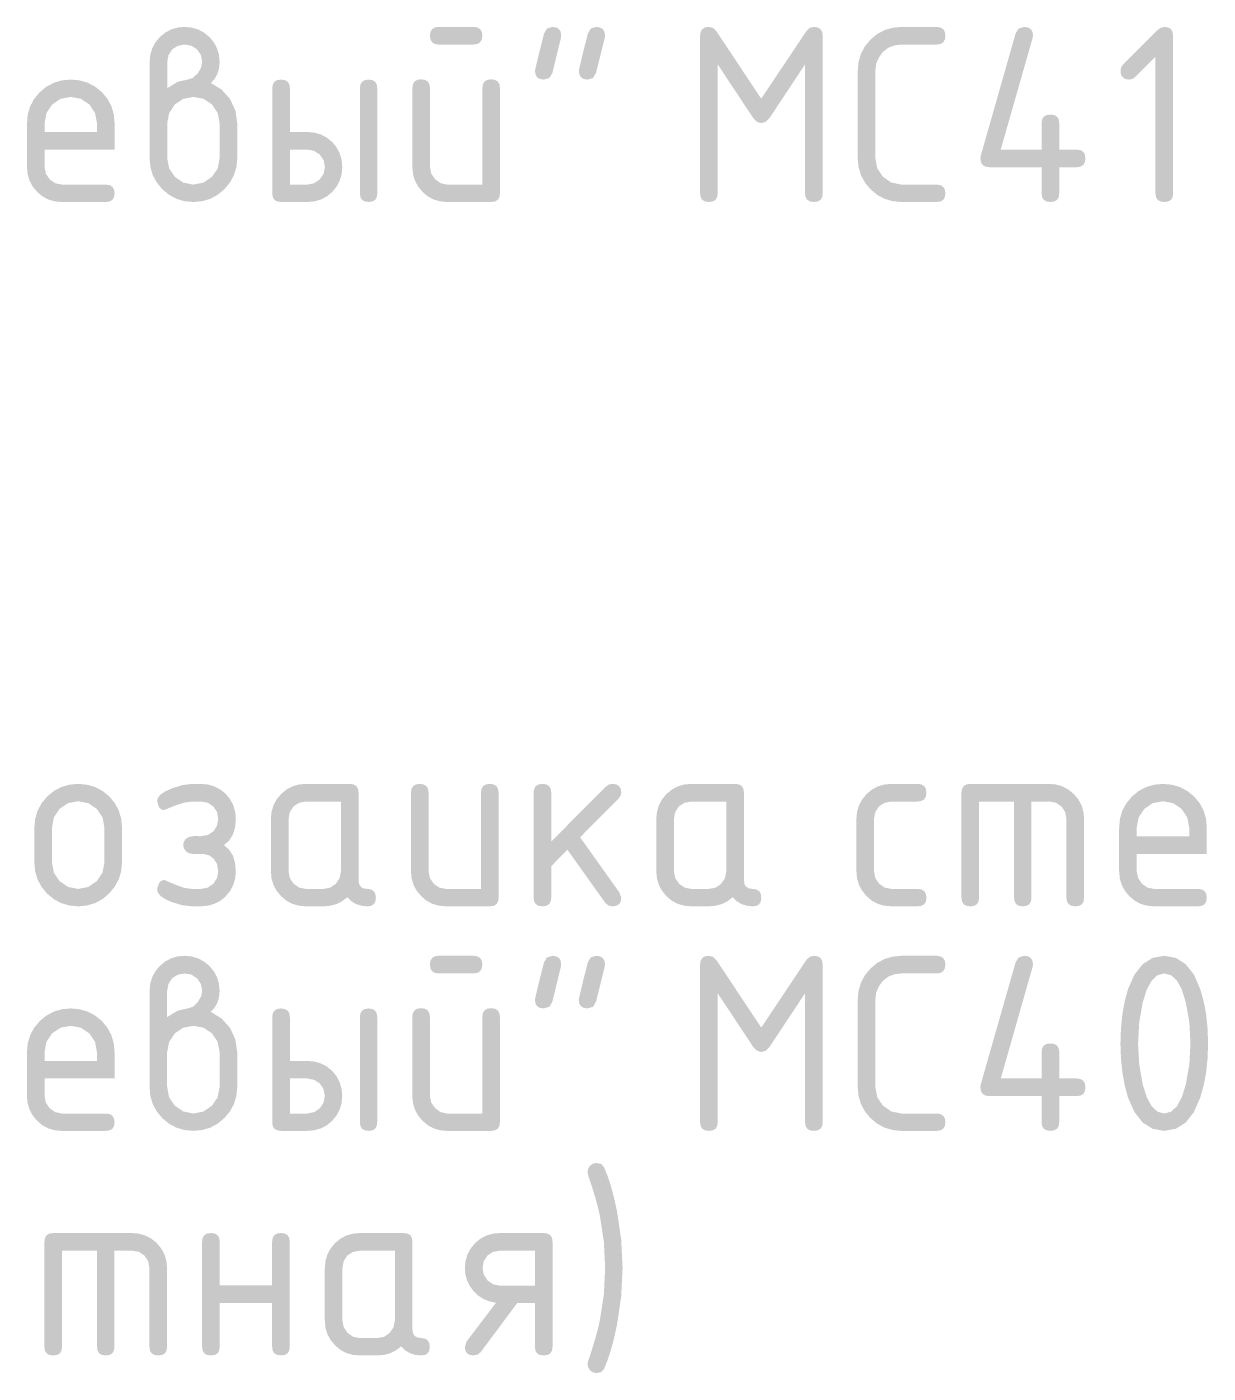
# Model space of a CAD drawing. Header units: millimetres. Extents: x -546 to 1681, y -650 to 1730.
# Drawn here: x 1016.99 to 1037.42, y 690 to 713.27 of the extents above; entities that cross this region are included whole.
import ezdxf

# ---------------------------------------------------------------- set-up
doc = ezdxf.new("R2010")
doc.units = ezdxf.units.MM

msp = doc.modelspace()

# ---------------------------------------------------------------- hatches: boundary and pattern name
h = msp.add_hatch(color=7)
h.paths.add_polyline_path([(1019.418, 712.214), (1019.602, 712.325), (1019.77, 712.362), (1019.861, 712.39), (1019.944, 712.468), (1020.004, 712.568), (1020.023, 712.667), (1020.001, 712.785), (1019.935, 712.883), (1019.836, 712.948), (1019.719, 712.968), (1019.601, 712.946), (1019.503, 712.883), (1019.44, 712.785), (1019.418, 712.667)])
h.paths.add_polyline_path([(1020.172, 712.303), (1020.36, 712.189), (1020.506, 712.024), (1020.598, 711.824), (1020.629, 711.609), (1020.629, 710.999), (1020.615, 710.849), (1020.572, 710.709), (1020.502, 710.581), (1020.405, 710.466), (1020.29, 710.369), (1020.162, 710.3), (1020.022, 710.259), (1019.871, 710.246), (1019.719, 710.259), (1019.579, 710.3), (1019.45, 710.369), (1019.334, 710.466), (1019.237, 710.583), (1019.168, 710.71), (1019.127, 710.849), (1019.113, 710.999), (1019.113, 712.667), (1019.125, 712.789), (1019.158, 712.902), (1019.214, 713.005), (1019.291, 713.099), (1019.384, 713.174), (1019.486, 713.229), (1019.597, 713.262), (1019.719, 713.273), (1019.841, 713.261), (1019.954, 713.228), (1020.057, 713.173), (1020.151, 713.095), (1020.226, 713.004), (1020.28, 712.902), (1020.313, 712.789), (1020.324, 712.667), (1020.315, 712.559), (1020.286, 712.461), (1020.239, 712.376)])
h.paths.add_polyline_path([(1020.324, 711.004), (1020.324, 711.609), (1020.292, 711.783), (1020.193, 711.931), (1020.046, 712.03), (1019.871, 712.062), (1019.696, 712.03), (1019.549, 711.931), (1019.451, 711.783), (1019.418, 711.609), (1019.418, 711.004), (1019.451, 710.827), (1019.549, 710.682), (1019.696, 710.581), (1019.871, 710.546), (1020.046, 710.581), (1020.193, 710.682), (1020.292, 710.828)])
h = msp.add_hatch(color=7)
h.paths.add_polyline_path([(1025.173, 712.214), (1025.173, 710.394), (1025.164, 710.328), (1025.135, 710.282), (1025.087, 710.255), (1025.021, 710.246), (1024.263, 710.246), (1024.141, 710.256), (1024.028, 710.288), (1023.927, 710.342), (1023.835, 710.419), (1023.758, 710.513), (1023.702, 710.616), (1023.669, 710.729), (1023.657, 710.851), (1023.657, 712.214), (1023.667, 712.281), (1023.696, 712.329), (1023.743, 712.357), (1023.81, 712.367), (1023.877, 712.357), (1023.924, 712.329), (1023.953, 712.281), (1023.962, 712.214), (1023.962, 710.851), (1023.985, 710.736), (1024.052, 710.639), (1024.149, 710.569), (1024.263, 710.546), (1024.868, 710.546), (1024.868, 712.214), (1024.878, 712.281), (1024.907, 712.329), (1024.954, 712.357), (1025.021, 712.367), (1025.087, 712.357), (1025.135, 712.329), (1025.164, 712.281)])
h.paths.add_polyline_path([(1024.716, 712.968), (1024.111, 712.968), (1024.046, 712.977), (1024, 713.006), (1023.972, 713.054), (1023.962, 713.12), (1023.972, 713.187), (1024, 713.234), (1024.046, 713.263), (1024.111, 713.273), (1024.716, 713.273), (1024.783, 713.263), (1024.83, 713.234), (1024.859, 713.187), (1024.868, 713.12), (1024.859, 713.054), (1024.83, 713.006), (1024.783, 712.977)])
h = msp.add_hatch(color=7)
h.paths.add_polyline_path([(1026.084, 713.273), (1026.148, 713.263), (1026.195, 713.235), (1026.223, 713.189), (1026.232, 713.124), (1026.228, 713.086), (1026.08, 712.477), (1026.028, 712.391), (1025.932, 712.362), (1025.865, 712.372), (1025.817, 712.401), (1025.789, 712.448), (1025.779, 712.515), (1025.789, 712.562), (1025.818, 712.686), (1025.867, 712.885), (1025.936, 713.158), (1025.986, 713.244)])
h.paths.add_polyline_path([(1026.837, 713.273), (1026.904, 713.263), (1026.952, 713.235), (1026.981, 713.189), (1026.99, 713.124), (1026.986, 713.082), (1026.834, 712.477), (1026.784, 712.391), (1026.689, 712.362), (1026.623, 712.372), (1026.575, 712.401), (1026.547, 712.448), (1026.537, 712.515), (1026.547, 712.562), (1026.576, 712.686), (1026.624, 712.885), (1026.694, 713.158), (1026.743, 713.244)])
h = msp.add_hatch(color=7)
h.dxf.hatch_style = 2
h.paths.add_polyline_path([(1030.603, 713.273), (1030.669, 713.263), (1030.717, 713.234), (1030.746, 713.187), (1030.755, 713.12), (1030.755, 710.394), (1030.746, 710.328), (1030.717, 710.282), (1030.669, 710.255), (1030.603, 710.246), (1030.536, 710.255), (1030.488, 710.282), (1030.46, 710.328), (1030.45, 710.394), (1030.45, 712.625), (1029.836, 711.698), (1029.769, 711.631), (1029.692, 711.609), (1029.62, 711.631), (1029.553, 711.698), (1028.939, 712.625), (1028.939, 710.394), (1028.929, 710.328), (1028.901, 710.282), (1028.853, 710.255), (1028.787, 710.246), (1028.72, 710.255), (1028.672, 710.282), (1028.644, 710.328), (1028.634, 710.394), (1028.634, 713.12), (1028.644, 713.187), (1028.672, 713.234), (1028.72, 713.263), (1028.787, 713.273), (1028.86, 713.254), (1028.918, 713.196), (1029.692, 712.032), (1030.476, 713.205), (1030.53, 713.256)])
h = msp.add_hatch(color=7)
h.dxf.hatch_style = 2
h.paths.add_polyline_path([(1032.725, 713.273), (1032.792, 713.263), (1032.839, 713.234), (1032.868, 713.187), (1032.877, 713.12), (1032.868, 713.054), (1032.839, 713.006), (1032.792, 712.977), (1032.725, 712.968), (1032.119, 712.968), (1031.997, 712.954), (1031.891, 712.913), (1031.8, 712.843), (1031.726, 712.743), (1031.68, 712.635), (1031.666, 712.515), (1031.666, 711.004), (1031.699, 710.828), (1031.797, 710.682), (1031.944, 710.581), (1032.119, 710.546), (1032.725, 710.546), (1032.792, 710.537), (1032.839, 710.508), (1032.868, 710.461), (1032.877, 710.394), (1032.868, 710.328), (1032.839, 710.282), (1032.792, 710.255), (1032.725, 710.246), (1032.119, 710.246), (1031.967, 710.259), (1031.827, 710.3), (1031.698, 710.369), (1031.582, 710.466), (1031.485, 710.583), (1031.416, 710.71), (1031.375, 710.849), (1031.361, 710.999), (1031.361, 712.515), (1031.375, 712.667), (1031.416, 712.807), (1031.485, 712.936), (1031.582, 713.053), (1031.698, 713.15), (1031.827, 713.218), (1031.967, 713.259), (1032.119, 713.273)])
h = msp.add_hatch(color=7)
h.dxf.hatch_style = 2
h.paths.add_polyline_path([(1033.483, 710.999), (1033.488, 711.042), (1034.093, 713.163), (1034.146, 713.245), (1034.241, 713.273), (1034.308, 713.263), (1034.355, 713.234), (1034.384, 713.187), (1034.393, 713.12), (1034.385, 713.078), (1033.835, 711.152), (1034.541, 711.152), (1034.541, 711.609), (1034.551, 711.675), (1034.58, 711.721), (1034.627, 711.748), (1034.694, 711.757), (1034.761, 711.748), (1034.808, 711.721), (1034.837, 711.675), (1034.846, 711.609), (1034.846, 711.152), (1035.151, 711.152), (1035.215, 711.142), (1035.262, 711.114), (1035.29, 711.066), (1035.299, 710.999), (1035.29, 710.933), (1035.262, 710.885), (1035.215, 710.857), (1035.151, 710.847), (1034.846, 710.847), (1034.846, 710.394), (1034.837, 710.328), (1034.808, 710.282), (1034.761, 710.255), (1034.694, 710.246), (1034.627, 710.255), (1034.58, 710.282), (1034.551, 710.328), (1034.541, 710.394), (1034.541, 710.847), (1033.636, 710.847), (1033.569, 710.857), (1033.521, 710.885), (1033.493, 710.933)])
h = msp.add_hatch(color=7)
h.dxf.hatch_style = 2
h.paths.add_polyline_path([(1036.511, 712.756), (1036.164, 712.409), (1036.116, 712.375), (1036.058, 712.362), (1035.991, 712.372), (1035.944, 712.401), (1035.915, 712.448), (1035.906, 712.515), (1035.916, 712.572), (1035.948, 712.62), (1036.541, 713.214), (1036.602, 713.257), (1036.663, 713.273), (1036.73, 713.263), (1036.778, 713.234), (1036.806, 713.187), (1036.816, 713.12), (1036.816, 710.394), (1036.806, 710.328), (1036.778, 710.282), (1036.73, 710.255), (1036.663, 710.246), (1036.597, 710.255), (1036.549, 710.282), (1036.521, 710.328), (1036.511, 710.394)])
h = msp.add_hatch(color=7)
h.paths.add_polyline_path([(1017.75, 712.062), (1017.575, 712.03), (1017.428, 711.931), (1017.329, 711.784), (1017.297, 711.609), (1017.297, 711.456), (1018.203, 711.456), (1018.203, 711.609), (1018.17, 711.784), (1018.072, 711.931), (1017.925, 712.03)])
h.paths.add_polyline_path([(1017.297, 711.152), (1017.297, 710.851), (1017.319, 710.735), (1017.386, 710.636), (1017.484, 710.569), (1017.597, 710.546), (1018.355, 710.546), (1018.422, 710.537), (1018.469, 710.508), (1018.498, 710.461), (1018.508, 710.394), (1018.498, 710.328), (1018.469, 710.282), (1018.422, 710.255), (1018.355, 710.246), (1017.597, 710.246), (1017.475, 710.256), (1017.363, 710.288), (1017.261, 710.342), (1017.17, 710.419), (1017.092, 710.512), (1017.036, 710.615), (1017.003, 710.727), (1016.992, 710.851), (1016.992, 711.605), (1017.005, 711.757), (1017.046, 711.897), (1017.115, 712.026), (1017.212, 712.143), (1017.329, 712.239), (1017.457, 712.308), (1017.597, 712.349), (1017.75, 712.362), (1017.902, 712.349), (1018.042, 712.308), (1018.171, 712.241), (1018.287, 712.146), (1018.384, 712.03), (1018.453, 711.902), (1018.494, 711.761), (1018.508, 711.609), (1018.508, 711.152)])
h = msp.add_hatch(color=7)
h.paths.add_polyline_path([(1022.446, 710.851), (1022.435, 710.729), (1022.402, 710.616), (1022.348, 710.513), (1022.272, 710.419), (1022.179, 710.342), (1022.076, 710.288), (1021.963, 710.256), (1021.841, 710.246), (1021.388, 710.246), (1021.321, 710.255), (1021.273, 710.282), (1021.245, 710.328), (1021.235, 710.394), (1021.235, 712.214), (1021.245, 712.279), (1021.273, 712.325), (1021.321, 712.353), (1021.388, 712.362), (1021.454, 712.353), (1021.502, 712.325), (1021.53, 712.279), (1021.54, 712.214), (1021.54, 711.456), (1021.841, 711.456), (1021.963, 711.445), (1022.076, 711.413), (1022.179, 711.358), (1022.272, 711.283), (1022.348, 711.189), (1022.402, 711.086), (1022.435, 710.973)])
h.paths.add_polyline_path([(1022.145, 710.851), (1022.123, 710.969), (1022.056, 711.067), (1021.958, 711.13), (1021.841, 711.152), (1021.54, 711.152), (1021.54, 710.546), (1021.841, 710.546), (1021.958, 710.569), (1022.056, 710.636), (1022.123, 710.734)])
h.paths.add_polyline_path([(1022.751, 712.214), (1022.76, 712.279), (1022.789, 712.325), (1022.836, 712.353), (1022.903, 712.362), (1022.967, 712.353), (1023.014, 712.325), (1023.042, 712.279), (1023.051, 712.214), (1023.051, 710.394), (1023.042, 710.328), (1023.014, 710.282), (1022.967, 710.255), (1022.903, 710.246), (1022.836, 710.255), (1022.789, 710.282), (1022.76, 710.328), (1022.751, 710.394)])
h = msp.add_hatch(color=7)
h.paths.add_polyline_path([(1017.12, 698.823), (1017.12, 699.428), (1017.134, 699.581), (1017.175, 699.721), (1017.243, 699.849), (1017.34, 699.966), (1017.457, 700.063), (1017.585, 700.131), (1017.725, 700.172), (1017.878, 700.186), (1018.03, 700.172), (1018.171, 700.132), (1018.299, 700.064), (1018.415, 699.97), (1018.512, 699.853), (1018.581, 699.725), (1018.622, 699.583), (1018.636, 699.428), (1018.636, 698.823), (1018.621, 698.673), (1018.579, 698.534), (1018.509, 698.406), (1018.411, 698.289), (1018.297, 698.193), (1018.168, 698.124), (1018.028, 698.083), (1017.878, 698.069), (1017.725, 698.083), (1017.585, 698.124), (1017.457, 698.193), (1017.34, 698.289), (1017.243, 698.406), (1017.175, 698.534), (1017.134, 698.673)])
h.paths.add_polyline_path([(1018.331, 698.827), (1018.331, 699.432), (1018.299, 699.606), (1018.2, 699.754), (1018.053, 699.853), (1017.878, 699.886), (1017.703, 699.853), (1017.556, 699.754), (1017.457, 699.606), (1017.425, 699.432), (1017.425, 698.827), (1017.457, 698.65), (1017.556, 698.505), (1017.703, 698.404), (1017.878, 698.37), (1018.053, 698.404), (1018.2, 698.505), (1018.299, 698.652)])
h = msp.add_hatch(color=7)
h.dxf.hatch_style = 2
h.paths.add_polyline_path([(1020.3, 698.675), (1020.28, 698.8), (1020.22, 698.895), (1020.144, 698.949), (1020.042, 698.976), (1019.847, 698.976), (1019.785, 698.991), (1019.742, 699.022), (1019.707, 699.07), (1019.695, 699.128), (1019.707, 699.189), (1019.742, 699.238), (1019.801, 699.272), (1019.889, 699.284), (1019.936, 699.284), (1019.987, 699.28), (1020.121, 699.302), (1020.22, 699.369), (1020.28, 699.464), (1020.3, 699.581), (1020.28, 699.698), (1020.216, 699.796), (1020.117, 699.861), (1020, 699.881), (1019.847, 699.881), (1019.707, 699.862), (1019.538, 699.805), (1019.457, 699.772), (1019.4, 699.748), (1019.366, 699.734), (1019.314, 699.742), (1019.276, 699.784), (1019.242, 699.889), (1019.258, 699.948), (1019.305, 700.004), (1019.383, 700.056), (1019.491, 700.105), (1019.682, 700.166), (1019.847, 700.186), (1020, 700.186), (1020.122, 700.175), (1020.234, 700.142), (1020.338, 700.088), (1020.431, 700.012), (1020.507, 699.919), (1020.561, 699.816), (1020.594, 699.703), (1020.605, 699.581), (1020.592, 699.433), (1020.554, 699.308), (1020.489, 699.206), (1020.398, 699.128), (1020.489, 699.049), (1020.554, 698.947), (1020.592, 698.822), (1020.605, 698.675), (1020.594, 698.552), (1020.561, 698.44), (1020.507, 698.337), (1020.431, 698.243), (1020.338, 698.166), (1020.234, 698.112), (1020.122, 698.08), (1020, 698.069), (1019.847, 698.069), (1019.678, 698.088), (1019.488, 698.145), (1019.379, 698.195), (1019.303, 698.248), (1019.257, 698.305), (1019.242, 698.366), (1019.276, 698.472), (1019.315, 698.512), (1019.36, 698.526), (1019.374, 698.522), (1019.409, 698.507), (1019.465, 698.483), (1019.543, 698.45), (1019.708, 698.389), (1019.847, 698.37), (1020, 698.37), (1020.117, 698.392), (1020.216, 698.459), (1020.279, 698.557)])
h = msp.add_hatch(color=7)
h.paths.add_polyline_path([(1022.422, 699.881), (1021.817, 699.881), (1021.699, 699.859), (1021.601, 699.796), (1021.538, 699.698), (1021.516, 699.581), (1021.516, 698.675), (1021.538, 698.559), (1021.605, 698.459), (1021.703, 698.392), (1021.817, 698.37), (1022.121, 698.37), (1022.237, 698.392), (1022.333, 698.459), (1022.4, 698.557), (1022.422, 698.675)])
h.paths.add_polyline_path([(1023.027, 698.218), (1023.018, 698.151), (1022.99, 698.105), (1022.943, 698.078), (1022.879, 698.069), (1022.777, 698.079), (1022.685, 698.108), (1022.603, 698.157), (1022.532, 698.226), (1022.442, 698.157), (1022.344, 698.108), (1022.237, 698.079), (1022.121, 698.069), (1021.817, 698.069), (1021.694, 698.08), (1021.582, 698.112), (1021.48, 698.166), (1021.389, 698.243), (1021.311, 698.336), (1021.256, 698.438), (1021.222, 698.551), (1021.211, 698.675), (1021.211, 699.581), (1021.222, 699.703), (1021.256, 699.816), (1021.311, 699.919), (1021.389, 700.012), (1021.48, 700.088), (1021.582, 700.142), (1021.694, 700.175), (1021.817, 700.186), (1022.574, 700.186), (1022.641, 700.177), (1022.689, 700.148), (1022.717, 700.102), (1022.727, 700.038), (1022.727, 698.522), (1022.736, 698.456), (1022.765, 698.408), (1022.812, 698.379), (1022.879, 698.37), (1022.943, 698.36), (1022.99, 698.332), (1023.018, 698.284)])
h = msp.add_hatch(color=7)
h.dxf.hatch_style = 2
h.paths.add_polyline_path([(1025.149, 700.038), (1025.149, 698.218), (1025.14, 698.151), (1025.111, 698.105), (1025.064, 698.078), (1024.997, 698.069), (1024.239, 698.069), (1024.117, 698.08), (1024.005, 698.112), (1023.903, 698.166), (1023.812, 698.243), (1023.734, 698.336), (1023.678, 698.438), (1023.645, 698.551), (1023.633, 698.675), (1023.633, 700.038), (1023.643, 700.102), (1023.672, 700.148), (1023.719, 700.177), (1023.786, 700.186), (1023.853, 700.177), (1023.9, 700.148), (1023.929, 700.102), (1023.938, 700.038), (1023.938, 698.675), (1023.961, 698.559), (1024.028, 698.459), (1024.125, 698.392), (1024.239, 698.37), (1024.844, 698.37), (1024.844, 700.038), (1024.854, 700.102), (1024.883, 700.148), (1024.93, 700.177), (1024.997, 700.186), (1025.064, 700.177), (1025.111, 700.148), (1025.14, 700.102)])
h = msp.add_hatch(color=7)
h.dxf.hatch_style = 2
h.paths.add_polyline_path([(1026.06, 699.191), (1027.013, 700.144), (1027.059, 700.176), (1027.118, 700.186), (1027.185, 700.177), (1027.233, 700.148), (1027.262, 700.102), (1027.271, 700.038), (1027.259, 699.98), (1027.224, 699.932), (1026.559, 699.263), (1027.241, 698.306), (1027.271, 698.218), (1027.262, 698.151), (1027.233, 698.105), (1027.185, 698.078), (1027.118, 698.069), (1027.045, 698.085), (1026.992, 698.133), (1026.34, 699.047), (1026.06, 698.764), (1026.06, 698.218), (1026.051, 698.151), (1026.022, 698.105), (1025.974, 698.078), (1025.908, 698.069), (1025.841, 698.078), (1025.793, 698.105), (1025.765, 698.151), (1025.755, 698.218), (1025.755, 700.038), (1025.765, 700.102), (1025.793, 700.148), (1025.841, 700.177), (1025.908, 700.186), (1025.974, 700.177), (1026.022, 700.148), (1026.051, 700.102), (1026.06, 700.038)])
h = msp.add_hatch(color=7)
h.paths.add_polyline_path([(1029.088, 699.881), (1028.483, 699.881), (1028.365, 699.859), (1028.267, 699.796), (1028.204, 699.698), (1028.182, 699.581), (1028.182, 698.675), (1028.204, 698.559), (1028.271, 698.459), (1028.369, 698.392), (1028.483, 698.37), (1028.787, 698.37), (1028.903, 698.392), (1028.999, 698.459), (1029.066, 698.557), (1029.088, 698.675)])
h.paths.add_polyline_path([(1029.693, 698.218), (1029.684, 698.151), (1029.656, 698.105), (1029.609, 698.078), (1029.545, 698.069), (1029.443, 698.079), (1029.351, 698.108), (1029.269, 698.157), (1029.198, 698.226), (1029.108, 698.157), (1029.01, 698.108), (1028.903, 698.079), (1028.787, 698.069), (1028.483, 698.069), (1028.36, 698.08), (1028.248, 698.112), (1028.146, 698.166), (1028.055, 698.243), (1027.977, 698.336), (1027.922, 698.438), (1027.888, 698.551), (1027.877, 698.675), (1027.877, 699.581), (1027.888, 699.703), (1027.922, 699.816), (1027.977, 699.919), (1028.055, 700.012), (1028.146, 700.088), (1028.248, 700.142), (1028.36, 700.175), (1028.483, 700.186), (1029.24, 700.186), (1029.307, 700.177), (1029.355, 700.148), (1029.383, 700.102), (1029.393, 700.038), (1029.393, 698.522), (1029.402, 698.456), (1029.431, 698.408), (1029.478, 698.379), (1029.545, 698.37), (1029.609, 698.36), (1029.656, 698.332), (1029.684, 698.284)])
h = msp.add_hatch(color=7)
h.dxf.hatch_style = 2
h.paths.add_polyline_path([(1031.643, 699.581), (1031.643, 698.675), (1031.665, 698.559), (1031.732, 698.459), (1031.83, 698.392), (1031.944, 698.37), (1032.397, 698.37), (1032.464, 698.36), (1032.511, 698.332), (1032.54, 698.284), (1032.549, 698.218), (1032.54, 698.151), (1032.511, 698.105), (1032.464, 698.078), (1032.397, 698.069), (1031.944, 698.069), (1031.822, 698.08), (1031.709, 698.112), (1031.607, 698.166), (1031.516, 698.243), (1031.439, 698.336), (1031.383, 698.438), (1031.349, 698.551), (1031.338, 698.675), (1031.338, 699.581), (1031.349, 699.703), (1031.383, 699.816), (1031.439, 699.919), (1031.516, 700.012), (1031.607, 700.088), (1031.709, 700.142), (1031.822, 700.175), (1031.944, 700.186), (1032.397, 700.186), (1032.464, 700.176), (1032.511, 700.148), (1032.54, 700.1), (1032.549, 700.034), (1032.54, 699.967), (1032.511, 699.919), (1032.464, 699.891), (1032.397, 699.881), (1031.944, 699.881), (1031.826, 699.859), (1031.728, 699.796), (1031.665, 699.698)])
h = msp.add_hatch(color=7)
h.dxf.hatch_style = 2
h.paths.add_polyline_path([(1033.308, 700.186), (1034.671, 700.186), (1034.792, 700.175), (1034.904, 700.142), (1035.005, 700.088), (1035.098, 700.012), (1035.176, 699.919), (1035.232, 699.816), (1035.265, 699.703), (1035.276, 699.581), (1035.276, 698.218), (1035.267, 698.151), (1035.238, 698.105), (1035.19, 698.078), (1035.124, 698.069), (1035.057, 698.078), (1035.009, 698.105), (1034.981, 698.151), (1034.971, 698.218), (1034.971, 699.581), (1034.95, 699.698), (1034.886, 699.796), (1034.788, 699.861), (1034.671, 699.881), (1034.366, 699.881), (1034.366, 698.218), (1034.357, 698.151), (1034.328, 698.105), (1034.28, 698.078), (1034.213, 698.069), (1034.149, 698.078), (1034.103, 698.105), (1034.075, 698.151), (1034.065, 698.218), (1034.065, 699.881), (1033.46, 699.881), (1033.46, 698.218), (1033.45, 698.151), (1033.422, 698.105), (1033.374, 698.078), (1033.308, 698.069), (1033.241, 698.078), (1033.193, 698.105), (1033.165, 698.151), (1033.155, 698.218), (1033.155, 700.038), (1033.165, 700.102), (1033.193, 700.148), (1033.241, 700.177)])
h = msp.add_hatch(color=7)
h.paths.add_polyline_path([(1036.64, 699.886), (1036.465, 699.853), (1036.319, 699.754), (1036.22, 699.607), (1036.187, 699.432), (1036.187, 699.28), (1037.094, 699.28), (1037.094, 699.432), (1037.061, 699.607), (1036.962, 699.754), (1036.815, 699.853)])
h.paths.add_polyline_path([(1036.187, 698.976), (1036.187, 698.675), (1036.21, 698.559), (1036.277, 698.459), (1036.374, 698.392), (1036.488, 698.37), (1037.246, 698.37), (1037.313, 698.36), (1037.36, 698.332), (1037.389, 698.284), (1037.398, 698.218), (1037.389, 698.151), (1037.36, 698.105), (1037.313, 698.078), (1037.246, 698.069), (1036.488, 698.069), (1036.366, 698.08), (1036.254, 698.112), (1036.152, 698.166), (1036.061, 698.243), (1035.983, 698.336), (1035.927, 698.438), (1035.894, 698.551), (1035.883, 698.675), (1035.883, 699.428), (1035.896, 699.581), (1035.937, 699.721), (1036.006, 699.849), (1036.103, 699.966), (1036.22, 700.063), (1036.348, 700.131), (1036.488, 700.172), (1036.64, 700.186), (1036.793, 700.172), (1036.933, 700.132), (1037.061, 700.064), (1037.178, 699.97), (1037.275, 699.853), (1037.344, 699.725), (1037.385, 699.585), (1037.398, 699.432), (1037.398, 698.976)])
h = msp.add_hatch(color=7)
h.paths.add_polyline_path([(1019.417, 696.155), (1019.601, 696.266), (1019.769, 696.304), (1019.861, 696.331), (1019.943, 696.409), (1020.003, 696.509), (1020.023, 696.608), (1020.001, 696.726), (1019.934, 696.825), (1019.836, 696.889), (1019.718, 696.909), (1019.601, 696.887), (1019.502, 696.825), (1019.439, 696.726), (1019.417, 696.608)])
h.paths.add_polyline_path([(1020.171, 696.244), (1020.359, 696.13), (1020.506, 695.965), (1020.597, 695.766), (1020.629, 695.55), (1020.629, 694.94), (1020.614, 694.79), (1020.572, 694.65), (1020.502, 694.522), (1020.404, 694.407), (1020.289, 694.31), (1020.161, 694.242), (1020.021, 694.201), (1019.871, 694.187), (1019.718, 694.201), (1019.578, 694.242), (1019.45, 694.31), (1019.333, 694.407), (1019.236, 694.524), (1019.167, 694.652), (1019.126, 694.791), (1019.113, 694.94), (1019.113, 696.608), (1019.124, 696.731), (1019.157, 696.843), (1019.213, 696.946), (1019.291, 697.04), (1019.384, 697.116), (1019.485, 697.17), (1019.597, 697.203), (1019.718, 697.214), (1019.841, 697.203), (1019.953, 697.169), (1020.056, 697.114), (1020.15, 697.036), (1020.225, 696.945), (1020.28, 696.843), (1020.313, 696.731), (1020.324, 696.608), (1020.314, 696.5), (1020.286, 696.403), (1020.238, 696.317)])
h.paths.add_polyline_path([(1020.324, 694.945), (1020.324, 695.55), (1020.291, 695.724), (1020.193, 695.872), (1020.046, 695.971), (1019.871, 696.003), (1019.696, 695.971), (1019.549, 695.872), (1019.45, 695.724), (1019.417, 695.55), (1019.417, 694.945), (1019.45, 694.768), (1019.549, 694.623), (1019.696, 694.522), (1019.871, 694.487), (1020.046, 694.522), (1020.193, 694.623), (1020.291, 694.769)])
h = msp.add_hatch(color=7)
h.paths.add_polyline_path([(1025.172, 696.155), (1025.172, 694.335), (1025.163, 694.269), (1025.134, 694.223), (1025.087, 694.196), (1025.02, 694.187), (1024.262, 694.187), (1024.14, 694.197), (1024.028, 694.229), (1023.926, 694.283), (1023.835, 694.361), (1023.757, 694.454), (1023.701, 694.557), (1023.668, 694.67), (1023.656, 694.792), (1023.656, 696.155), (1023.666, 696.222), (1023.695, 696.27), (1023.742, 696.299), (1023.809, 696.308), (1023.876, 696.299), (1023.923, 696.27), (1023.952, 696.222), (1023.961, 696.155), (1023.961, 694.792), (1023.984, 694.677), (1024.051, 694.581), (1024.148, 694.51), (1024.262, 694.487), (1024.868, 694.487), (1024.868, 696.155), (1024.877, 696.222), (1024.906, 696.27), (1024.953, 696.299), (1025.02, 696.308), (1025.087, 696.299), (1025.134, 696.27), (1025.163, 696.222)])
h.paths.add_polyline_path([(1024.715, 696.909), (1024.11, 696.909), (1024.045, 696.918), (1023.999, 696.947), (1023.971, 696.995), (1023.961, 697.062), (1023.971, 697.128), (1023.999, 697.176), (1024.045, 697.204), (1024.11, 697.214), (1024.715, 697.214), (1024.782, 697.204), (1024.829, 697.176), (1024.858, 697.128), (1024.868, 697.062), (1024.858, 696.995), (1024.829, 696.947), (1024.782, 696.918)])
h = msp.add_hatch(color=7)
h.paths.add_polyline_path([(1026.083, 697.214), (1026.147, 697.204), (1026.194, 697.176), (1026.222, 697.13), (1026.231, 697.065), (1026.227, 697.027), (1026.079, 696.418), (1026.027, 696.332), (1025.931, 696.304), (1025.864, 696.313), (1025.816, 696.342), (1025.788, 696.389), (1025.778, 696.456), (1025.788, 696.504), (1025.817, 696.627), (1025.865, 696.826), (1025.935, 697.1), (1025.985, 697.185)])
h.paths.add_polyline_path([(1026.836, 697.214), (1026.903, 697.204), (1026.951, 697.176), (1026.98, 697.13), (1026.989, 697.065), (1026.985, 697.024), (1026.833, 696.418), (1026.783, 696.332), (1026.688, 696.304), (1026.622, 696.313), (1026.574, 696.342), (1026.545, 696.389), (1026.536, 696.456), (1026.546, 696.504), (1026.575, 696.627), (1026.623, 696.826), (1026.693, 697.1), (1026.742, 697.185)])
h = msp.add_hatch(color=7)
h.dxf.hatch_style = 2
h.paths.add_polyline_path([(1030.603, 697.214), (1030.669, 697.204), (1030.717, 697.176), (1030.746, 697.128), (1030.755, 697.062), (1030.755, 694.335), (1030.746, 694.269), (1030.717, 694.223), (1030.669, 694.196), (1030.603, 694.187), (1030.536, 694.196), (1030.488, 694.223), (1030.46, 694.269), (1030.45, 694.335), (1030.45, 696.566), (1029.836, 695.639), (1029.769, 695.572), (1029.692, 695.55), (1029.62, 695.572), (1029.553, 695.639), (1028.939, 696.566), (1028.939, 694.335), (1028.929, 694.269), (1028.901, 694.223), (1028.853, 694.196), (1028.787, 694.187), (1028.72, 694.196), (1028.672, 694.223), (1028.644, 694.269), (1028.634, 694.335), (1028.634, 697.062), (1028.644, 697.128), (1028.672, 697.176), (1028.72, 697.204), (1028.787, 697.214), (1028.86, 697.195), (1028.918, 697.138), (1029.692, 695.973), (1030.476, 697.146), (1030.53, 697.197)])
h = msp.add_hatch(color=7)
h.dxf.hatch_style = 2
h.paths.add_polyline_path([(1032.725, 697.214), (1032.791, 697.204), (1032.839, 697.176), (1032.868, 697.128), (1032.877, 697.062), (1032.868, 696.995), (1032.839, 696.947), (1032.791, 696.918), (1032.725, 696.909), (1032.119, 696.909), (1031.997, 696.895), (1031.891, 696.854), (1031.8, 696.784), (1031.726, 696.685), (1031.68, 696.577), (1031.666, 696.456), (1031.666, 694.945), (1031.698, 694.769), (1031.797, 694.623), (1031.944, 694.522), (1032.119, 694.487), (1032.725, 694.487), (1032.791, 694.478), (1032.839, 694.449), (1032.868, 694.402), (1032.877, 694.335), (1032.868, 694.269), (1032.839, 694.223), (1032.791, 694.196), (1032.725, 694.187), (1032.119, 694.187), (1031.967, 694.201), (1031.827, 694.242), (1031.698, 694.31), (1031.582, 694.407), (1031.485, 694.524), (1031.416, 694.652), (1031.375, 694.791), (1031.361, 694.94), (1031.361, 696.456), (1031.375, 696.608), (1031.416, 696.749), (1031.485, 696.877), (1031.582, 696.994), (1031.698, 697.091), (1031.827, 697.159), (1031.967, 697.2), (1032.119, 697.214)])
h = msp.add_hatch(color=7)
h.dxf.hatch_style = 2
h.paths.add_polyline_path([(1033.483, 694.94), (1033.487, 694.983), (1034.093, 697.104), (1034.146, 697.186), (1034.241, 697.214), (1034.307, 697.204), (1034.355, 697.176), (1034.383, 697.128), (1034.393, 697.062), (1034.385, 697.019), (1033.835, 695.093), (1034.541, 695.093), (1034.541, 695.55), (1034.551, 695.616), (1034.579, 695.662), (1034.627, 695.69), (1034.694, 695.698), (1034.761, 695.69), (1034.808, 695.662), (1034.837, 695.616), (1034.846, 695.55), (1034.846, 695.093), (1035.151, 695.093), (1035.215, 695.084), (1035.262, 695.055), (1035.29, 695.007), (1035.299, 694.94), (1035.29, 694.874), (1035.262, 694.826), (1035.215, 694.798), (1035.151, 694.788), (1034.846, 694.788), (1034.846, 694.335), (1034.837, 694.269), (1034.808, 694.223), (1034.761, 694.196), (1034.694, 694.187), (1034.627, 694.196), (1034.579, 694.223), (1034.551, 694.269), (1034.541, 694.335), (1034.541, 694.788), (1033.636, 694.788), (1033.569, 694.798), (1033.521, 694.826), (1033.492, 694.874)])
h = msp.add_hatch(color=7)
h.paths.add_polyline_path([(1037.116, 695.698), (1037.097, 696.065), (1037.036, 696.409), (1036.967, 696.629), (1036.883, 696.785), (1036.781, 696.878), (1036.663, 696.909), (1036.546, 696.878), (1036.445, 696.784), (1036.359, 696.627), (1036.29, 696.405), (1036.23, 696.06), (1036.21, 695.698), (1036.23, 695.335), (1036.29, 694.991), (1036.359, 694.771), (1036.444, 694.614), (1036.545, 694.519), (1036.663, 694.487), (1036.781, 694.519), (1036.883, 694.614), (1036.967, 694.771), (1037.036, 694.991), (1037.097, 695.335)])
h.paths.add_polyline_path([(1037.421, 695.698), (1037.412, 695.437), (1037.387, 695.194), (1037.344, 694.969), (1037.285, 694.762), (1037.175, 694.51), (1037.033, 694.33), (1036.862, 694.223), (1036.663, 694.187), (1036.462, 694.223), (1036.291, 694.33), (1036.149, 694.51), (1036.036, 694.762), (1035.98, 694.969), (1035.939, 695.194), (1035.914, 695.437), (1035.905, 695.698), (1035.914, 695.962), (1035.939, 696.206), (1035.98, 696.432), (1036.036, 696.638), (1036.149, 696.891), (1036.291, 697.07), (1036.462, 697.178), (1036.663, 697.214), (1036.862, 697.178), (1037.033, 697.07), (1037.175, 696.891), (1037.285, 696.638), (1037.344, 696.43), (1037.387, 696.205), (1037.412, 695.961)])
h = msp.add_hatch(color=7)
h.paths.add_polyline_path([(1017.749, 696.003), (1017.574, 695.971), (1017.427, 695.872), (1017.328, 695.725), (1017.296, 695.55), (1017.296, 695.397), (1018.202, 695.397), (1018.202, 695.55), (1018.17, 695.725), (1018.071, 695.872), (1017.924, 695.971)])
h.paths.add_polyline_path([(1017.296, 695.093), (1017.296, 694.792), (1017.318, 694.677), (1017.385, 694.577), (1017.483, 694.51), (1017.597, 694.487), (1018.354, 694.487), (1018.421, 694.478), (1018.469, 694.449), (1018.497, 694.402), (1018.507, 694.335), (1018.497, 694.269), (1018.469, 694.223), (1018.421, 694.196), (1018.354, 694.187), (1017.597, 694.187), (1017.474, 694.197), (1017.362, 694.229), (1017.26, 694.283), (1017.169, 694.361), (1017.091, 694.454), (1017.036, 694.556), (1017.002, 694.668), (1016.991, 694.792), (1016.991, 695.546), (1017.005, 695.698), (1017.046, 695.838), (1017.115, 695.967), (1017.212, 696.084), (1017.328, 696.18), (1017.456, 696.249), (1017.597, 696.29), (1017.749, 696.304), (1017.902, 696.29), (1018.042, 696.25), (1018.17, 696.182), (1018.286, 696.088), (1018.383, 695.971), (1018.452, 695.843), (1018.493, 695.703), (1018.507, 695.55), (1018.507, 695.093)])
h = msp.add_hatch(color=7)
h.paths.add_polyline_path([(1022.445, 694.792), (1022.434, 694.67), (1022.401, 694.557), (1022.347, 694.454), (1022.272, 694.361), (1022.178, 694.283), (1022.075, 694.229), (1021.962, 694.197), (1021.84, 694.187), (1021.387, 694.187), (1021.32, 694.196), (1021.272, 694.223), (1021.244, 694.269), (1021.234, 694.335), (1021.234, 696.155), (1021.244, 696.22), (1021.272, 696.266), (1021.32, 696.294), (1021.387, 696.304), (1021.453, 696.294), (1021.501, 696.266), (1021.53, 696.22), (1021.539, 696.155), (1021.539, 695.397), (1021.84, 695.397), (1021.962, 695.386), (1022.075, 695.354), (1022.178, 695.3), (1022.272, 695.224), (1022.347, 695.131), (1022.401, 695.027), (1022.434, 694.914)])
h.paths.add_polyline_path([(1022.144, 694.792), (1022.122, 694.91), (1022.056, 695.008), (1021.957, 695.071), (1021.84, 695.093), (1021.539, 695.093), (1021.539, 694.487), (1021.84, 694.487), (1021.957, 694.51), (1022.056, 694.577), (1022.122, 694.675)])
h.paths.add_polyline_path([(1022.75, 696.155), (1022.76, 696.22), (1022.788, 696.266), (1022.836, 696.294), (1022.902, 696.304), (1022.967, 696.294), (1023.013, 696.266), (1023.041, 696.22), (1023.05, 696.155), (1023.05, 694.335), (1023.041, 694.269), (1023.013, 694.223), (1022.967, 694.196), (1022.902, 694.187), (1022.836, 694.196), (1022.788, 694.223), (1022.76, 694.269), (1022.75, 694.335)])
h = msp.add_hatch(color=7)
h.dxf.hatch_style = 2
h.paths.add_polyline_path([(1026.993, 691.816), (1026.97, 692.273), (1026.9, 692.726), (1026.868, 692.865), (1026.824, 693.028), (1026.767, 693.214), (1026.697, 693.425), (1026.688, 693.48), (1026.701, 693.54), (1026.735, 693.59), (1026.785, 693.622), (1026.841, 693.632), (1026.924, 693.615), (1026.972, 693.56), (1027.033, 693.413), (1027.091, 693.237), (1027.145, 693.035), (1027.196, 692.807), (1027.269, 692.314), (1027.294, 691.816), (1027.269, 691.318), (1027.196, 690.826), (1027.145, 690.597), (1027.091, 690.394), (1027.033, 690.218), (1026.972, 690.068), (1026.924, 690.016), (1026.841, 690), (1026.786, 690.01), (1026.735, 690.042), (1026.701, 690.094), (1026.688, 690.148), (1026.697, 690.203), (1026.767, 690.416), (1026.824, 690.604), (1026.868, 690.767), (1026.9, 690.906), (1026.97, 691.359)])
h = msp.add_hatch(color=7)
h.dxf.hatch_style = 2
h.paths.add_polyline_path([(1017.447, 692.421), (1018.81, 692.421), (1018.931, 692.41), (1019.042, 692.377), (1019.144, 692.323), (1019.237, 692.248), (1019.315, 692.154), (1019.37, 692.051), (1019.404, 691.938), (1019.415, 691.816), (1019.415, 690.453), (1019.406, 690.387), (1019.377, 690.341), (1019.329, 690.313), (1019.262, 690.305), (1019.196, 690.313), (1019.148, 690.341), (1019.12, 690.387), (1019.11, 690.453), (1019.11, 691.816), (1019.088, 691.933), (1019.025, 692.032), (1018.927, 692.096), (1018.81, 692.116), (1018.505, 692.116), (1018.505, 690.453), (1018.495, 690.387), (1018.467, 690.341), (1018.419, 690.313), (1018.352, 690.305), (1018.288, 690.313), (1018.242, 690.341), (1018.214, 690.387), (1018.204, 690.453), (1018.204, 692.116), (1017.599, 692.116), (1017.599, 690.453), (1017.589, 690.387), (1017.561, 690.341), (1017.513, 690.313), (1017.447, 690.305), (1017.38, 690.313), (1017.332, 690.341), (1017.303, 690.387), (1017.294, 690.453), (1017.294, 692.273), (1017.303, 692.337), (1017.332, 692.384), (1017.38, 692.412)])
h = msp.add_hatch(color=7)
h.dxf.hatch_style = 2
h.paths.add_polyline_path([(1020.326, 691.211), (1020.326, 690.453), (1020.317, 690.387), (1020.288, 690.341), (1020.241, 690.313), (1020.174, 690.305), (1020.107, 690.313), (1020.06, 690.341), (1020.031, 690.387), (1020.022, 690.453), (1020.022, 692.273), (1020.031, 692.337), (1020.06, 692.384), (1020.107, 692.412), (1020.174, 692.421), (1020.241, 692.412), (1020.288, 692.384), (1020.317, 692.337), (1020.326, 692.273), (1020.326, 691.515), (1021.233, 691.515), (1021.233, 692.273), (1021.242, 692.337), (1021.271, 692.384), (1021.318, 692.412), (1021.385, 692.421), (1021.452, 692.412), (1021.499, 692.384), (1021.528, 692.337), (1021.537, 692.273), (1021.537, 690.453), (1021.528, 690.387), (1021.499, 690.341), (1021.452, 690.313), (1021.385, 690.305), (1021.318, 690.313), (1021.271, 690.341), (1021.242, 690.387), (1021.233, 690.453), (1021.233, 691.211)])
h = msp.add_hatch(color=7)
h.paths.add_polyline_path([(1023.355, 692.116), (1022.749, 692.116), (1022.632, 692.095), (1022.533, 692.032), (1022.47, 691.933), (1022.448, 691.816), (1022.448, 690.91), (1022.471, 690.794), (1022.538, 690.694), (1022.635, 690.627), (1022.749, 690.605), (1023.054, 690.605), (1023.169, 690.627), (1023.265, 690.694), (1023.332, 690.793), (1023.355, 690.91)])
h.paths.add_polyline_path([(1023.96, 690.453), (1023.95, 690.387), (1023.922, 690.341), (1023.876, 690.313), (1023.812, 690.305), (1023.709, 690.314), (1023.617, 690.343), (1023.536, 690.392), (1023.464, 690.461), (1023.375, 690.392), (1023.277, 690.343), (1023.17, 690.314), (1023.054, 690.305), (1022.749, 690.305), (1022.627, 690.315), (1022.515, 690.347), (1022.413, 690.401), (1022.322, 690.478), (1022.244, 690.571), (1022.188, 690.673), (1022.155, 690.786), (1022.144, 690.91), (1022.144, 691.816), (1022.155, 691.938), (1022.188, 692.051), (1022.244, 692.154), (1022.322, 692.248), (1022.413, 692.323), (1022.515, 692.377), (1022.627, 692.41), (1022.749, 692.421), (1023.507, 692.421), (1023.574, 692.412), (1023.621, 692.384), (1023.65, 692.337), (1023.659, 692.273), (1023.659, 690.758), (1023.669, 690.691), (1023.697, 690.643), (1023.745, 690.615), (1023.812, 690.605), (1023.876, 690.596), (1023.922, 690.567), (1023.95, 690.519)])
h = msp.add_hatch(color=7)
h.paths.add_polyline_path([(1025.104, 691.215), (1024.994, 691.239), (1024.892, 691.279), (1024.8, 691.337), (1024.719, 691.414), (1024.652, 691.503), (1024.604, 691.599), (1024.576, 691.703), (1024.566, 691.816), (1024.577, 691.938), (1024.611, 692.051), (1024.667, 692.154), (1024.744, 692.248), (1024.835, 692.323), (1024.937, 692.377), (1025.05, 692.41), (1025.172, 692.421), (1025.929, 692.421), (1025.996, 692.412), (1026.044, 692.384), (1026.073, 692.337), (1026.082, 692.273), (1026.082, 690.453), (1026.073, 690.387), (1026.044, 690.341), (1025.996, 690.313), (1025.929, 690.305), (1025.863, 690.313), (1025.815, 690.341), (1025.787, 690.387), (1025.777, 690.453), (1025.777, 691.211), (1025.472, 691.211), (1024.841, 690.364), (1024.787, 690.318), (1024.719, 690.305), (1024.652, 690.313), (1024.604, 690.341), (1024.576, 690.387), (1024.566, 690.453), (1024.596, 690.546)])
h.paths.add_polyline_path([(1024.871, 691.816), (1024.893, 691.7), (1024.96, 691.6), (1025.058, 691.534), (1025.172, 691.511), (1025.777, 691.511), (1025.777, 692.116), (1025.172, 692.116), (1025.054, 692.095), (1024.956, 692.032), (1024.893, 691.933)])

doc.saveas('drawing.dxf')
